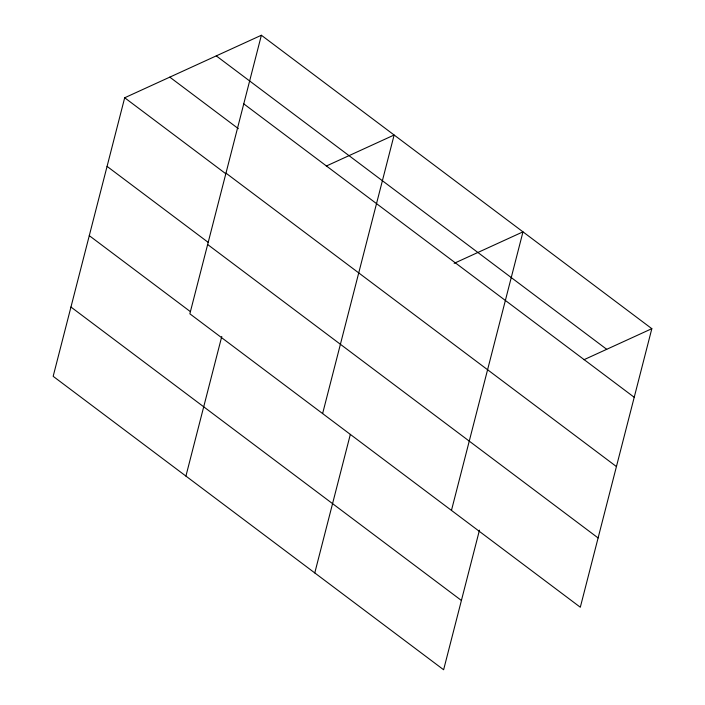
<?xml version="1.0" encoding="UTF-8"?>
<svg xmlns="http://www.w3.org/2000/svg" width="705" height="705" viewBox="0 0 705 705"><rect width="100%" height="100%" fill="white"/><g stroke="black" fill="none" stroke-linecap="round" stroke-linejoin="round"><path stroke-width="1.06" d="M261.379 35.25L189.856 313.804L580.312 607.234L651.834 328.68L261.379 35.25L124.688 97.766L53.166 376.32L443.621 669.75L479.462 530.151M185.917 476.087L221.767 336.488M322.617 413.571L394.13 135.016L326.283 166.045M314.774 572.918L350.341 434.386M451.464 510.402L522.987 231.848L454.143 263.335M583.978 359.709L651.834 328.68M216.268 55.88L606.723 349.31M243.763 103.855L634.218 397.285M169.799 77.136L238.369 128.671M225.979 173.139L616.434 466.569M124.688 97.766L225.794 173.747M107.072 166.38L208.178 242.353M207.649 244.52L598.104 537.95M89.279 235.655L190.385 311.636M70.958 307.036L461.414 600.466"/></g></svg>
